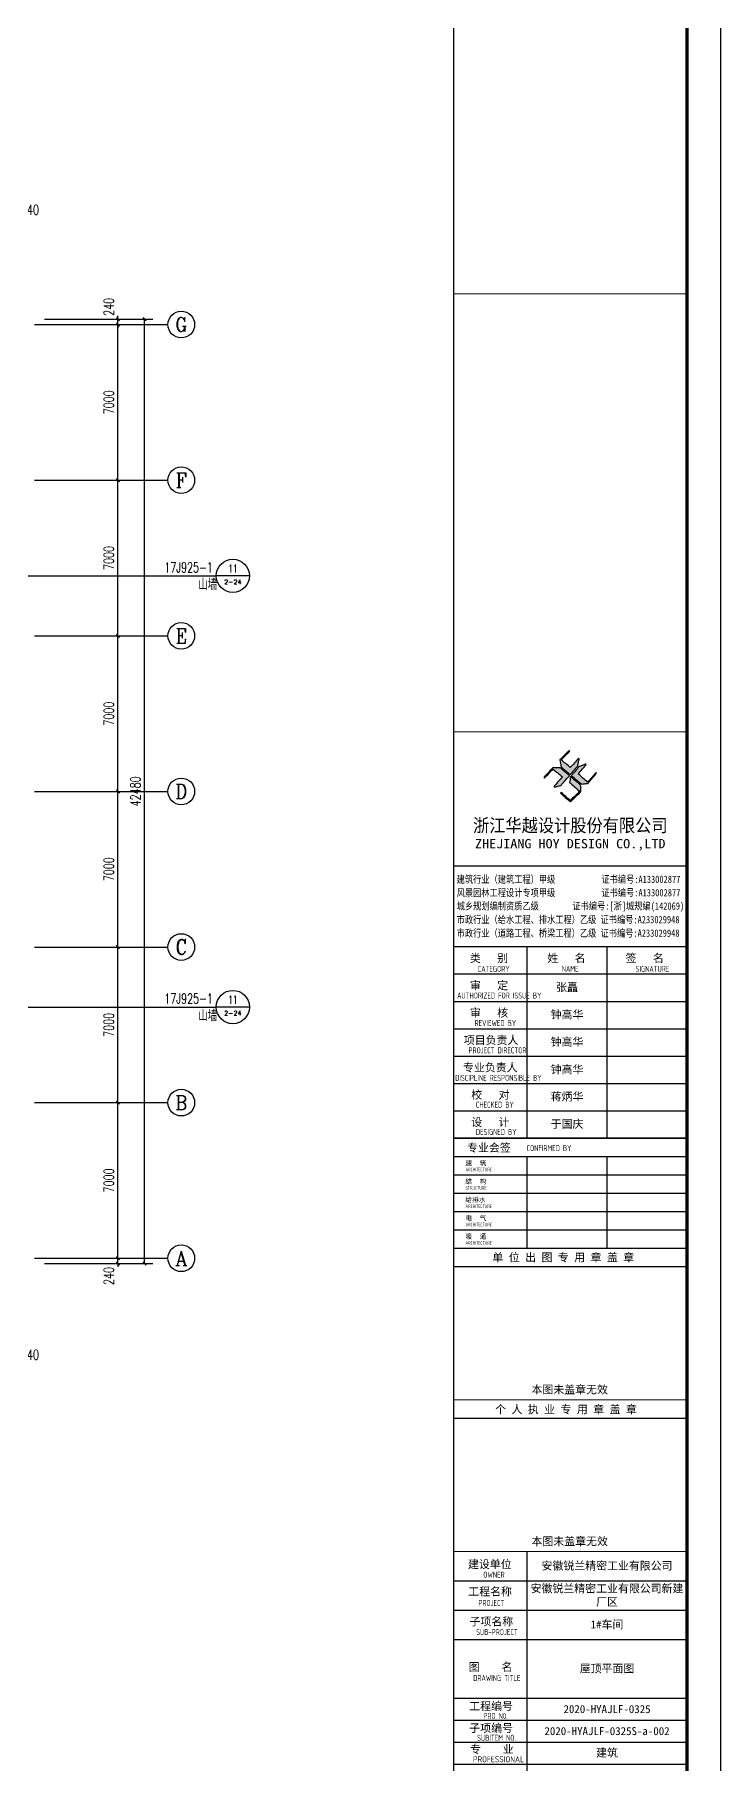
# Model space of a CAD drawing. Extents: x -16809 to 109341, y -15901 to 593582.
# Drawn here: x 78490 to 109341, y 216541 to 294351 of the extents above; entities that cross this region are included whole.
import ezdxf
from ezdxf.enums import TextEntityAlignment as Align

# ---------------------------------------------------------------- set-up
doc = ezdxf.new("R2010")
doc.units = 0
doc.header["$LTSCALE"] = 1000
doc.header["$MEASUREMENT"] = 0
doc.layers.get('Defpoints').update_dxf_attribs({"color": 250})
for name, color, linetype in [('0-建筑立面', 255, 'Continuous'), ('AXIS', 171, 'Continuous'), ('AXIS_TEXT', 7, 'Continuous'), ('DIM_IDEN', 150, 'Continuous'), ('PUB_TEXT', 7, 'Continuous'), ('PUB_TITLE', 171, 'Continuous'), ('TK', 4, 'Continuous')]:
    doc.layers.add(name, color=color, linetype=linetype)
doc.styles.add('-宋体', font='', dxfattribs={"width": 0.8})
doc.styles.add('_TCH_AXIS', font='COMPLEX', dxfattribs={"bigfont": 'GBCBIG'})
doc.styles.add('_TCH_DIM_T3', font='SIMPLEX', dxfattribs={"width": 0.705882, "bigfont": 'GBCBIG'})
doc.styles.add('_TCH_LABEL', font='COMPLEX', dxfattribs={"bigfont": 'GBCBIG'})
doc.styles.add('COMPLEX', font='COMPLEX')
doc.styles.add('HT', font='simhei.ttf', dxfattribs={"width": 0.8})
doc.styles.add('TSSD_REIN', font='tssdeng.shx', dxfattribs={"width": 0.7, "bigfont": 'tssdchn.shx'})
doc.styles.add('图签宋体', font='', dxfattribs={"height": 300})
doc.styles.add('图签黑体', font='simhei.ttf', dxfattribs={"height": 550})
doc.styles.get('-宋体').set_extended_font_data('SimSun')
doc.styles.get('图签宋体').set_extended_font_data('NSimSun')
doc.dimstyles.new('_TCH_ARCH&&150', dxfattribs={"dimtxt": 446.25, "dimasz": 150, "dimexe": 375, "dimexo": 450, "dimgap": 189.375, "dimtad": 1, "dimdec": 0, "dimzin": 0, "dimdsep": 46, "dimtxsty": '_TCH_DIM_T3', "dimblk": 'ARCHTICK', "dimcen": 0.09, "dimclrt": 7, "dimazin": 2, "dimtfac": 1, "dimtdec": 0, "dimtix": 1, "dimtmove": 2, "dimatfit": 3, "dimfxl": 0, "dimtolj": 1, "dimtzin": 0, "dimarcsym": 0})

# ---------------------------------------------------------------- blocks, each defined once
blk = doc.blocks.new('A$C053D6479')
at = {"layer": 'PUB_TITLE'}
h = blk.add_hatch(color=256, dxfattribs=at)
h.dxf.hatch_style = 1
edge = h.paths.add_edge_path()
edge.add_spline(control_points=[(1026, 827), (1105, 920), (1188, 1008), (1266, 1102)], knot_values=[13, 13, 13, 13, 14, 14, 14, 14], degree=3, periodic=0)
edge.add_spline(control_points=[(1266, 1102), (1258, 1111), (1249, 1119), (1239, 1116)], knot_values=[12, 12, 12, 12, 13, 13, 13, 13], degree=3, periodic=0)
edge.add_spline(control_points=[(1239, 1116), (1210, 1107), (1179, 1092), (1144, 1077)], knot_values=[11, 11, 11, 11, 12, 12, 12, 12], degree=3, periodic=0)
edge.add_spline(control_points=[(1144, 1077), (1109, 1063), (1069, 1053), (1047, 1038)], knot_values=[10, 10, 10, 10, 11, 11, 11, 11], degree=3, periodic=0)
edge.add_spline(control_points=[(1047, 1038), (1028, 1026), (1007, 992), (991, 972)], knot_values=[9, 9, 9, 9, 10, 10, 10, 10], degree=3, periodic=0)
edge.add_spline(control_points=[(991, 972), (942, 913), (899, 868), (849, 810)], knot_values=[8, 8, 8, 8, 9, 9, 9, 9], degree=3, periodic=0)
edge.add_spline(control_points=[(849, 810), (842, 801), (822, 776), (822, 775)], knot_values=[7, 7, 7, 7, 8, 8, 8, 8], degree=3, periodic=0)
edge.add_spline(control_points=[(822, 775), (823, 771), (848, 752), (859, 744)], knot_values=[6, 6, 6, 6, 7, 7, 7, 7], degree=3, periodic=0)
edge.add_spline(control_points=[(859, 744), (949, 670), (1035, 592), (1122, 521)], knot_values=[5, 5, 5, 5, 6, 6, 6, 6], degree=3, periodic=0)
edge.add_spline(control_points=[(1122, 521), (1153, 527), (1185, 530), (1217, 533)], knot_values=[4, 4, 4, 4, 5, 5, 5, 5], degree=3, periodic=0)
edge.add_spline(control_points=[(1217, 533), (1246, 535), (1293, 532), (1316, 542)], knot_values=[3, 3, 3, 3, 4, 4, 4, 4], degree=3, periodic=0)
edge.add_spline(control_points=[(1316, 542), (1327, 547), (1338, 565), (1349, 579)], knot_values=[2, 2, 2, 2, 3, 3, 3, 3], degree=3, periodic=0)
edge.add_spline(control_points=[(1349, 579), (1423, 670), (1507, 759), (1572, 848)], knot_values=[1, 1, 1, 1, 2, 2, 2, 2], degree=3, periodic=0)
edge.add_spline(control_points=[(1572, 848), (1564, 852), (1561, 861), (1551, 862)], knot_values=[0, 0, 0, 0, 1, 1, 1, 1], degree=3, periodic=0)
edge.add_spline(control_points=[(1551, 862), (1469, 769), (1393, 671), (1310, 579)], knot_values=[15, 15, 15, 15, 16, 16, 16, 16], degree=3, periodic=0)
edge.add_spline(control_points=[(1310, 579), (1216, 662), (1118, 742), (1026, 827)], knot_values=[14, 14, 14, 14, 15, 15, 15, 15], degree=3, periodic=0)
at = {"layer": 'TK'}
h = blk.add_hatch(color=256, dxfattribs=at)
h.dxf.hatch_style = 2
edge = h.paths.add_edge_path()
edge.add_spline(control_points=[(728, 856), (728, 856), (728, 856), (719, 864), (651, 922), (580, 978), (514, 1036), (509, 1106), (488, 1176), (479, 1247), (570, 1343), (663, 1436), (758, 1526), (764, 1523), (768, 1518), (774, 1515), (693, 1422), (599, 1343), (520, 1249), (607, 1171), (698, 1096), (789, 1021), (874, 1109), (950, 1206), (1031, 1298), (1066, 1286), (1054, 1262), (1045, 1224), (1036, 1188), (1031, 1158), (1024, 1121), (1020, 1104), (1017, 1085), (1012, 1071), (1004, 1052), (976, 1026), (956, 1003), (906, 946), (866, 899), (814, 839), (806, 829), (789, 806), (787, 806), (777, 804), (728, 856)], knot_values=[0, 0, 0, 0, 0.005, 0.01, 1, 1, 1, 2, 2, 2, 3, 3, 3, 4, 4, 4, 5, 5, 5, 6, 6, 6, 7, 7, 7, 8, 8, 8, 9, 9, 9, 10, 10, 10, 11, 11, 11, 12, 12, 12, 13, 13, 13, 14, 14, 14, 14], degree=3, periodic=0)
h = blk.add_hatch(color=256, dxfattribs=at)
h.dxf.hatch_style = 2
edge = h.paths.add_edge_path()
edge.add_spline(control_points=[(366, 894), (366, 894), (366, 894), (270, 970), (183, 883), (101, 791), (16, 703), (-18, 714), (9, 735), (28, 755), (103, 838), (192, 930), (266, 1005), (319, 1009), (387, 1005), (442, 1007), (456, 1008), (472, 1011), (485, 1007), (507, 1000), (534, 967), (555, 949), (624, 891), (699, 833), (760, 773), (689, 691), (614, 604), (539, 517), (529, 505), (516, 487), (506, 482), (492, 475), (469, 472), (452, 467), (416, 456), (383, 448), (342, 438), (323, 433), (297, 422), (293, 440), (291, 452), (313, 470), (322, 480), (400, 566), (477, 652), (553, 736), (460, 815), (366, 894)], knot_values=[0, 0, 0, 0, 0.005, 0.01, 1, 1, 1, 2, 2, 2, 3, 3, 3, 4, 4, 4, 5, 5, 5, 6, 6, 6, 7, 7, 7, 8, 8, 8, 9, 9, 9, 10, 10, 10, 11, 11, 11, 12, 12, 12, 13, 13, 13, 14, 14, 14, 15, 15, 15, 15], degree=3, periodic=0)
h = blk.add_hatch(color=256, dxfattribs=at)
h.dxf.hatch_style = 2
edge = h.paths.add_edge_path()
edge.add_spline(control_points=[(511, 261), (511, 261), (511, 261), (516, 267), (609, 192), (696, 111), (785, 33), (883, 118), (977, 208), (1070, 298), (992, 373), (892, 456), (803, 534), (791, 544), (768, 561), (766, 569), (761, 588), (776, 634), (780, 655), (785, 690), (788, 721), (795, 746), (897, 661), (998, 576), (1097, 490), (1100, 425), (1106, 361), (1107, 294), (1018, 207), (925, 121), (830, 33), (818, 21), (800, 0), (787, 0), (768, -1), (725, 49), (712, 60), (662, 103), (616, 143), (568, 186), (545, 207), (518, 224), (499, 250), (501, 259), (511, 261)], knot_values=[0, 0, 0, 0, 0.005, 0.01, 1, 1, 1, 2, 2, 2, 3, 3, 3, 4, 4, 4, 5, 5, 5, 6, 6, 6, 7, 7, 7, 8, 8, 8, 9, 9, 9, 10, 10, 10, 11, 11, 11, 12, 12, 12, 13, 13, 13, 14, 14, 14, 14], degree=3, periodic=0)
for points, knots in [([(1031, 1298), (1066, 1286), (1054, 1262), (1045, 1224), (1036, 1188), (1031, 1158), (1024, 1121), (1020, 1104), (1017, 1085), (1012, 1071), (1004, 1052), (976, 1026), (956, 1003), (906, 946), (866, 899), (814, 839), (806, 829), (789, 806), (787, 806), (777, 804), (728, 856), (719, 864), (651, 922), (580, 978), (514, 1036), (509, 1106), (488, 1176), (479, 1247), (570, 1343), (663, 1436), (758, 1526), (764, 1523), (768, 1518), (774, 1515), (693, 1422), (599, 1343), (520, 1249), (607, 1171), (698, 1096), (789, 1021), (874, 1109), (950, 1206), (1031, 1298)], [0, 0, 0, 0, 1, 1, 1, 2, 2, 2, 3, 3, 3, 4, 4, 4, 5, 5, 5, 6, 6, 6, 7, 7, 7, 8, 8, 8, 9, 9, 9, 10, 10, 10, 11, 11, 11, 12, 12, 12, 13, 13, 13, 14, 14, 14, 14]), ([(1551, 862), (1561, 861), (1564, 852), (1572, 848), (1507, 759), (1423, 670), (1349, 579), (1338, 565), (1327, 547), (1316, 542), (1293, 532), (1246, 535), (1217, 533), (1185, 530), (1153, 527), (1122, 521), (1035, 592), (949, 670), (859, 744), (848, 752), (823, 771), (822, 775), (822, 776), (842, 801), (849, 810), (899, 868), (942, 913), (991, 972), (1007, 992), (1028, 1026), (1047, 1038), (1069, 1053), (1109, 1063), (1144, 1077), (1179, 1092), (1210, 1107), (1239, 1116), (1249, 1119), (1258, 1111), (1266, 1102), (1188, 1008), (1105, 920), (1026, 827), (1118, 742), (1216, 662), (1310, 579), (1393, 671), (1469, 769), (1551, 862)], [0, 0, 0, 0, 1, 1, 1, 2, 2, 2, 3, 3, 3, 4, 4, 4, 5, 5, 5, 6, 6, 6, 7, 7, 7, 8, 8, 8, 9, 9, 9, 10, 10, 10, 11, 11, 11, 12, 12, 12, 13, 13, 13, 14, 14, 14, 15, 15, 15, 16, 16, 16, 16]), ([(555, 949), (624, 891), (699, 833), (760, 773), (689, 691), (614, 604), (539, 517), (529, 505), (516, 487), (506, 482), (492, 475), (469, 472), (452, 467), (416, 456), (383, 448), (342, 438), (323, 433), (297, 422), (293, 440), (291, 452), (313, 470), (322, 480), (400, 566), (477, 652), (553, 736), (460, 815), (366, 894), (270, 970), (183, 883), (101, 791), (16, 703), (-18, 714), (9, 735), (28, 755), (103, 838), (192, 930), (266, 1005), (319, 1009), (387, 1005), (442, 1007), (456, 1008), (472, 1011), (485, 1007), (507, 1000), (534, 967), (555, 949)], [0, 0, 0, 0, 1, 1, 1, 2, 2, 2, 3, 3, 3, 4, 4, 4, 5, 5, 5, 6, 6, 6, 7, 7, 7, 8, 8, 8, 9, 9, 9, 10, 10, 10, 11, 11, 11, 12, 12, 12, 13, 13, 13, 14, 14, 14, 15, 15, 15, 15]), ([(1097, 490), (1100, 425), (1106, 361), (1107, 294), (1018, 207), (925, 121), (830, 33), (818, 21), (800, 0), (787, 0), (768, -1), (725, 49), (712, 60), (662, 103), (616, 143), (568, 186), (545, 207), (518, 224), (499, 250), (501, 259), (511, 261), (516, 267), (609, 192), (696, 111), (785, 33), (883, 118), (977, 208), (1070, 298), (992, 373), (892, 456), (803, 534), (791, 544), (768, 561), (766, 569), (761, 588), (776, 634), (780, 655), (785, 690), (788, 721), (795, 746), (897, 661), (998, 576), (1097, 490)], [0, 0, 0, 0, 1, 1, 1, 2, 2, 2, 3, 3, 3, 4, 4, 4, 5, 5, 5, 6, 6, 6, 7, 7, 7, 8, 8, 8, 9, 9, 9, 10, 10, 10, 11, 11, 11, 12, 12, 12, 13, 13, 13, 14, 14, 14, 14])]:
    blk.add_open_spline(points, degree=3, knots=knots, dxfattribs=at)
blk = doc.blocks.new('GeYuanFrame_12877651', base_point=(20.09, 4.53))
at = {"layer": 'PUB_TITLE'}
for points in [[(803.09, 235.33), (803.09, 292.73)], [(827.09, 235.33), (827.09, 292.73)], [(803.09, 202.33), (803.09, 229.83)], [(827.09, 202.33), (827.09, 229.83)], [(803.09, 14.53), (803.09, 111.33)]]:
    blk.add_lwpolyline(points, dxfattribs=at)
at = {"layer": 'TK'}
for p, q in [((781.09, 316.93), (851.09, 316.93)), ((781.09, 284.53), (851.09, 284.53)), ((781.09, 276.33), (851.09, 276.33)), ((781.09, 268.13), (851.09, 268.13)), ((781.09, 259.93), (851.09, 259.93)), ((781.09, 251.73), (851.09, 251.73)), ((781.09, 243.53), (851.09, 243.53)), ((781.09, 235.33), (851.09, 235.33)), ((781.09, 235.33), (851.09, 235.33)), ((781.09, 102.53), (851.09, 102.53)), ((781.09, 93.73), (851.09, 93.73)), ((781.09, 84.93), (803.09, 84.93)), ((781.09, 84.93), (851.09, 84.93)), ((781.09, 67.37), (851.09, 67.37)), ((781.09, 67.33), (851.09, 67.33)), ((781.09, 60.77), (851.09, 60.77)), ((781.09, 54.17), (851.09, 54.17)), ((781.09, 47.57), (851.09, 47.57))]:
    blk.add_line(p, q, dxfattribs=at)
blk.add_lwpolyline([(20.09, 4.53), (20.09, 598.53), (861.09, 598.53), (861.09, 4.53)], close=True, dxfattribs=at)
at = {"layer": 'TK', "const_width": 1}
blk.add_lwpolyline([(45.09, 588.53), (851.09, 588.53), (851.09, 14.53), (45.09, 14.53)], close=True, dxfattribs=at)
at = {"layer": 'TK'}
for points, const_width in [([(781.09, 588.53), (781.09, 14.53)], 0.4), ([(781.09, 488.5), (851.09, 488.5)], 0.35), ([(781.09, 357.14), (851.09, 357.14)], 0.35), ([(781.09, 292.73), (851.09, 292.73)], 0.35), ([(781.09, 292.73), (851.09, 292.73)], 0.35), ([(781.09, 235.33), (851.09, 235.33)], 0.35), ([(781.09, 202.33), (851.09, 202.33)], 0.35), ([(781.09, 156.83), (851.09, 156.83)], 0.35), ([(781.09, 111.33), (851.09, 111.33)], 0.35), ([(781.09, 67.37), (851.09, 67.37)], 0.35)]:
    blk.add_lwpolyline(points, dxfattribs=dict(at, const_width=const_width))
for points in [[(781.09, 292.73), (851.09, 292.73)], [(781.09, 235.33), (851.09, 235.33)], [(781.09, 229.83), (851.09, 229.83)], [(781.09, 224.33), (851.09, 224.33)], [(781.09, 218.83), (851.09, 218.83)], [(781.09, 213.33), (851.09, 213.33)], [(781.09, 207.83), (851.09, 207.83)], [(781.09, 202.33), (851.09, 202.33)], [(781.09, 196.83), (851.09, 196.83)], [(781.09, 151.33), (851.09, 151.33)]]:
    blk.add_lwpolyline(points, dxfattribs=at)
at = {"layer": 'PUB_TITLE', "xscale": 0.01000000000021828, "yscale": 0.01000000000021828, "zscale": 0.01000000000021828}
blk.add_blockref('A$C053D6479', (808.19, 336.27), dxfattribs=at)
at = {"layer": 'TK'}
for s, height, style, width, p in [('浙江华越设计股份有限公司', 3.96, 'HT', 0.9, (816.07, 329.16)), ('ZHEJIANG HOY DESIGN CO.,LTD', 2.8, '图签黑体', 1.11, (816.06, 323.29))]:
    blk.add_text(s, height=height, dxfattribs=dict(at, style=style, width=width)).set_placement(p, align=Align.MIDDLE)
for s, height, style, width, p in [('建筑行业（建筑工程）甲级           证书编号:A133002877', 2.2, '-宋体', 0.8, (782, 311.83)), ('风景园林工程设计专项甲级           证书编号:A133002877', 2.2, '-宋体', 0.8, (782, 307.81)), ('城乡规划编制资质乙级        证书编号:[浙]城规编(142069)', 2.2, '-宋体', 0.8, (782, 303.82)), ('市政行业（给水工程、排水工程）乙级 证书编号:A233029948', 2.2, '-宋体', 0.8, (782, 299.74)), ('市政行业（道路工程、桥梁工程）乙级 证书编号:A233029948', 2.2, '-宋体', 0.8, (782, 295.69)), ('CATEGORY', 1.8, 'TSSD_REIN', 0.7, (788.32, 285.17)), ('NAME', 1.8, 'TSSD_REIN', 0.7, (813.51, 285.17)), ('SIGNATURE', 1.8, 'TSSD_REIN', 0.7, (835.66, 285.17)), ('AUTHORIZED FOR ISSUE BY', 1.8, 'TSSD_REIN', 0.7, (782.12, 277.17)), ('REVIEWED BY', 1.8, 'TSSD_REIN', 0.7, (787.36, 268.91)), ('PROJECT DIRECTOR', 1.8, 'TSSD_REIN', 0.7, (785.55, 260.74)), ('DISCIPLINE RESPONSIBLE BY', 1.8, 'TSSD_REIN', 0.7, (781.57, 252.48)), ('CHECKED BY', 1.8, 'TSSD_REIN', 0.7, (787.75, 244.44)), ('DESIGNED BY', 1.8, 'TSSD_REIN', 0.7, (787.76, 236.27)), ('CONFIRMED BY', 1.8, 'TSSD_REIN', 0.7, (802.94, 231.42)), ('ARCHITECTURE', 1.08, 'TSSD_REIN', 0.7, (784.65, 225.34)), ('STRUCTURE', 1.08, 'TSSD_REIN', 0.7, (784.65, 219.84)), ('ARCHITECTURE', 1.08, 'TSSD_REIN', 0.7, (784.65, 214.34)), ('ARCHITECTURE', 1.08, 'TSSD_REIN', 0.7, (784.65, 208.84)), ('ARCHITECTURE', 1.08, 'TSSD_REIN', 0.7, (784.65, 203.34)), ('OWNER', 1.8, 'TSSD_REIN', 0.7, (789.98, 103.48)), ('PROJECT', 1.8, 'TSSD_REIN', 0.7, (788.52, 95.02)), ('SUB-PROJECT', 1.8, 'TSSD_REIN', 0.7, (787.86, 86.3)), ('DRAWING TITLE', 1.8, 'TSSD_REIN', 0.7, (786.97, 72.53)), ('PRO N0.', 1.8, 'TSSD_REIN', 0.7, (790.01, 61.15)), ('SUBITEM NO.', 1.8, 'TSSD_REIN', 0.7, (788.15, 54.58)), ('PROFESSIONAL', 1.8, 'TSSD_REIN', 0.8, (786.88, 48.15))]:
    blk.add_text(s, height=height, dxfattribs=dict(at, style=style, width=width)).set_placement(p)
at = {"layer": 'TK', "style": '图签宋体'}
for s, height, p in [('类   别', 2.4, (785.97, 288.09)), ('姓   名', 2.4, (809.2, 288.09)), ('签   名', 2.4, (832.68, 288.09)), ('审   定', 2.4, (785.97, 279.89)), ('审   核', 2.4, (785.97, 271.69)), ('项目负责人', 2.4, (784.13, 263.49)), ('专业负责人', 2.4, (783.89, 255.29)), ('校   对', 2.4, (786.38, 247.09)), ('设   计', 2.4, (786.36, 238.89)), ('专业会签', 2.4, (785.12, 231.24)), ('建  筑', 1.44, (784.61, 227.11)), ('结  构', 1.44, (784.61, 221.61)), ('给排水', 1.44, (784.61, 216.11)), ('电  气', 1.44, (784.61, 210.61)), ('暖  通', 1.44, (784.61, 205.11)), ('单 位 出 图 专 用 章 盖 章', 2.4, (792.72, 198.35)), ('本图未盖章无效', 2.4, (804.43, 158.7)), ('个 人 执 业 专 用 章 盖 章', 2.4, (793.52, 152.77)), ('本图未盖章无效', 2.4, (804.43, 113.2)), ('建设单位', 2.4, (785.39, 106.33)), ('工程名称', 2.4, (785.47, 98.12)), ('子项名称', 2.4, (785.85, 89.14)), ('图    名', 2.4, (785.63, 75.5)), ('工程编号', 2.4, (785.77, 63.77)), ('子项编号', 2.4, (785.77, 57.19)), ('专    业', 2.4, (786.01, 50.88))]:
    blk.add_text(s, height=height, dxfattribs=at).set_placement(p)
at = {"layer": 'TK', "char_height": 2.4, "attachment_point": 5, "style": '图签宋体'}
for s, insert, width in [('张矗', (815.09, 280.4), 24), ('钟高华', (815.09, 272.23), 24), ('钟高华', (815.09, 264.03), 24), ('钟高华', (815.09, 255.76), 24), ('蒋炳华', (815.09, 247.63), 24), ('于国庆', (815.09, 239.43), 24), ('安徽锐兰精密工业有限公司', (827.09, 106.93), 48), ('安徽锐兰精密工业有限公司新建厂区', (827.09, 98.13), 48), ('1#车间', (827.09, 89.33), 48), ('屋顶平面图', (827.09, 76.13), 48), ('2020-HYAJLF-0325', (827.09, 64.07), 48), ('2020-HYAJLF-0325S-a-002', (827.09, 57.47), 48), ('建筑', (827.09, 50.87), 48)]:
    blk.add_mtext(s, dxfattribs=dict(at, insert=insert, width=width))
blk = doc.blocks.new('_ArchTick')
at = {"color": 0, "linetype": 'ByBlock', "const_width": 0.4}
blk.add_lwpolyline([(-0.5, -0.5), (0.5, 0.5)], dxfattribs=at)
blk = doc.blocks.new('*D306')
at = {"layer": 'AXIS', "color": 0, "lineweight": -2}
for p, q in [((77490, 237858), (77490, 234183)), ((77730, 237858), (77730, 234183)), ((77490, 234558), (77340, 234558)), ((77490, 234558), (77730, 234558)), ((77730, 234558), (77880, 234558))]:
    blk.add_line(p, q, dxfattribs=at)
at = {"layer": 'Defpoints', "color": 0}
for p in [(77490, 238308), (77730, 238308), (77730, 234558)]:
    blk.add_point(p, dxfattribs=at)
at = {"layer": 'AXIS', "color": 0, "lineweight": -2, "xscale": 150, "yscale": 150, "zscale": 150}
blk.add_blockref('_ArchTick', (77490, 234558), dxfattribs=at)
at = {"layer": 'AXIS', "color": 0, "lineweight": -2, "xscale": 150, "yscale": 150, "zscale": 150, "rotation": 180}
blk.add_blockref('_ArchTick', (77730, 234558), dxfattribs=at)
at = {"layer": 'AXIS', "color": 7, "insert": (78285, 234970), "char_height": 446.2, "attachment_point": 5, "style": '_TCH_DIM_T3'}
blk.add_mtext('\\A1;240', dxfattribs=at)
blk = doc.blocks.new('*D318')
at = {"layer": 'AXIS', "color": 0, "lineweight": -2}
for p, q in [((77490, 282758), (77490, 286433)), ((77730, 282758), (77730, 286433)), ((77490, 286058), (77340, 286058)), ((77490, 286058), (77730, 286058)), ((77730, 286058), (77880, 286058))]:
    blk.add_line(p, q, dxfattribs=at)
at = {"layer": 'Defpoints', "color": 0}
for p in [(77730, 286058), (77490, 282308), (77730, 282308)]:
    blk.add_point(p, dxfattribs=at)
at = {"layer": 'AXIS', "color": 0, "lineweight": -2, "xscale": 150, "yscale": 150, "zscale": 150}
blk.add_blockref('_ArchTick', (77490, 286058), dxfattribs=at)
at = {"layer": 'AXIS', "color": 0, "lineweight": -2, "xscale": 150, "yscale": 150, "zscale": 150, "rotation": 180}
blk.add_blockref('_ArchTick', (77730, 286058), dxfattribs=at)
at = {"layer": 'AXIS', "color": 7, "insert": (78285, 286470), "char_height": 446.2, "attachment_point": 5, "style": '_TCH_DIM_T3'}
blk.add_mtext('\\A1;240', dxfattribs=at)
blk = doc.blocks.new('_AXISO')
blk.add_circle((0, 0), 0.5)
at = {"layer": 'AXIS_TEXT', "style": 'COMPLEX', "width": 1.041667}
blk.add_attdef('A', text='', height=0.56, dxfattribs=at).set_placement((-0.25, -0.28), (0.25, -0.28), align=Align.FIT)
blk = doc.blocks.new('*D328')
at = {"layer": 'AXIS', "color": 0, "lineweight": -2}
for p, q in [((78940, 281548), (83815, 281548)), ((83440, 239068), (83440, 281548)), ((78940, 239068), (83815, 239068))]:
    blk.add_line(p, q, dxfattribs=at)
at = {"layer": 'Defpoints', "color": 0}
for p in [(78490, 281548), (83440, 281548), (78490, 239068)]:
    blk.add_point(p, dxfattribs=at)
at = {"layer": 'AXIS', "color": 0, "lineweight": -2, "xscale": 150, "yscale": 150, "zscale": 150}
for p, rotation in [((83440, 281548), 90), ((83440, 239068), 270)]:
    blk.add_blockref('_ArchTick', p, dxfattribs=dict(at, rotation=rotation))
at = {"layer": 'AXIS', "color": 7, "insert": (83028, 260308), "char_height": 446.2, "attachment_point": 5, "rotation": 90, "style": '_TCH_DIM_T3'}
blk.add_mtext('\\A1;42480', dxfattribs=at)
blk = doc.blocks.new('*D329')
at = {"layer": 'AXIS', "color": 0, "lineweight": -2}
for p, q in [((78940, 239308), (82615, 239308)), ((78940, 239068), (82615, 239068)), ((82240, 239308), (82240, 239458)), ((82240, 239068), (82240, 239308)), ((82240, 239068), (82240, 238918))]:
    blk.add_line(p, q, dxfattribs=at)
at = {"layer": 'Defpoints', "color": 0}
for p in [(78490, 239308), (78490, 239068), (82240, 239308)]:
    blk.add_point(p, dxfattribs=at)
at = {"layer": 'AXIS', "color": 0, "lineweight": -2, "xscale": 150, "yscale": 150, "zscale": 150}
for p, rotation in [((82240, 239308), 270), ((82240, 239068), 90)]:
    blk.add_blockref('_ArchTick', p, dxfattribs=dict(at, rotation=rotation))
at = {"layer": 'AXIS', "color": 7, "insert": (81828, 238513), "char_height": 446.2, "attachment_point": 5, "rotation": 90, "style": '_TCH_DIM_T3'}
blk.add_mtext('\\A1;240', dxfattribs=at)
blk = doc.blocks.new('*D330')
at = {"layer": 'AXIS', "color": 0, "lineweight": -2}
for p, q in [((78940, 246308), (82615, 246308)), ((82240, 239308), (82240, 246308)), ((78940, 239308), (82615, 239308))]:
    blk.add_line(p, q, dxfattribs=at)
at = {"layer": 'Defpoints', "color": 0}
for p in [(78490, 246308), (82240, 246308), (78490, 239308)]:
    blk.add_point(p, dxfattribs=at)
at = {"layer": 'AXIS', "color": 0, "lineweight": -2, "xscale": 150, "yscale": 150, "zscale": 150}
for p, rotation in [((82240, 246308), 90), ((82240, 239308), 270)]:
    blk.add_blockref('_ArchTick', p, dxfattribs=dict(at, rotation=rotation))
at = {"layer": 'AXIS', "color": 7, "insert": (81828, 242808), "char_height": 446.2, "attachment_point": 5, "rotation": 90, "style": '_TCH_DIM_T3'}
blk.add_mtext('\\A1;7000', dxfattribs=at)
blk = doc.blocks.new('*D331')
at = {"layer": 'AXIS', "color": 0, "lineweight": -2}
for p, q in [((78940, 253308), (82615, 253308)), ((82240, 246308), (82240, 253308)), ((78940, 246308), (82615, 246308))]:
    blk.add_line(p, q, dxfattribs=at)
at = {"layer": 'Defpoints', "color": 0}
for p in [(78490, 253308), (82240, 253308), (78490, 246308)]:
    blk.add_point(p, dxfattribs=at)
at = {"layer": 'AXIS', "color": 0, "lineweight": -2, "xscale": 150, "yscale": 150, "zscale": 150}
for p, rotation in [((82240, 253308), 90), ((82240, 246308), 270)]:
    blk.add_blockref('_ArchTick', p, dxfattribs=dict(at, rotation=rotation))
at = {"layer": 'AXIS', "color": 7, "insert": (81828, 249808), "char_height": 446.2, "attachment_point": 5, "rotation": 90, "style": '_TCH_DIM_T3'}
blk.add_mtext('\\A1;7000', dxfattribs=at)
blk = doc.blocks.new('*D332')
at = {"layer": 'AXIS', "color": 0, "lineweight": -2}
for p, q in [((78940, 260308), (82615, 260308)), ((82240, 253308), (82240, 260308)), ((78940, 253308), (82615, 253308))]:
    blk.add_line(p, q, dxfattribs=at)
at = {"layer": 'Defpoints', "color": 0}
for p in [(78490, 260308), (82240, 260308), (78490, 253308)]:
    blk.add_point(p, dxfattribs=at)
at = {"layer": 'AXIS', "color": 0, "lineweight": -2, "xscale": 150, "yscale": 150, "zscale": 150}
for p, rotation in [((82240, 260308), 90), ((82240, 253308), 270)]:
    blk.add_blockref('_ArchTick', p, dxfattribs=dict(at, rotation=rotation))
at = {"layer": 'AXIS', "color": 7, "insert": (81828, 256808), "char_height": 446.2, "attachment_point": 5, "rotation": 90, "style": '_TCH_DIM_T3'}
blk.add_mtext('\\A1;7000', dxfattribs=at)
blk = doc.blocks.new('*D333')
at = {"layer": 'AXIS', "color": 0, "lineweight": -2}
for p, q in [((78940, 267308), (82615, 267308)), ((82240, 260308), (82240, 267308)), ((78940, 260308), (82615, 260308))]:
    blk.add_line(p, q, dxfattribs=at)
at = {"layer": 'Defpoints', "color": 0}
for p in [(78490, 267308), (82240, 267308), (78490, 260308)]:
    blk.add_point(p, dxfattribs=at)
at = {"layer": 'AXIS', "color": 0, "lineweight": -2, "xscale": 150, "yscale": 150, "zscale": 150}
for p, rotation in [((82240, 267308), 90), ((82240, 260308), 270)]:
    blk.add_blockref('_ArchTick', p, dxfattribs=dict(at, rotation=rotation))
at = {"layer": 'AXIS', "color": 7, "insert": (81828, 263808), "char_height": 446.2, "attachment_point": 5, "rotation": 90, "style": '_TCH_DIM_T3'}
blk.add_mtext('\\A1;7000', dxfattribs=at)
blk = doc.blocks.new('*D334')
at = {"layer": 'AXIS', "color": 0, "lineweight": -2}
for p, q in [((78940, 274308), (82615, 274308)), ((82240, 267308), (82240, 274308)), ((78940, 267308), (82615, 267308))]:
    blk.add_line(p, q, dxfattribs=at)
at = {"layer": 'Defpoints', "color": 0}
for p in [(78490, 274308), (82240, 274308), (78490, 267308)]:
    blk.add_point(p, dxfattribs=at)
at = {"layer": 'AXIS', "color": 0, "lineweight": -2, "xscale": 150, "yscale": 150, "zscale": 150}
for p, rotation in [((82240, 274308), 90), ((82240, 267308), 270)]:
    blk.add_blockref('_ArchTick', p, dxfattribs=dict(at, rotation=rotation))
at = {"layer": 'AXIS', "color": 7, "insert": (81828, 270808), "char_height": 446.2, "attachment_point": 5, "rotation": 90, "style": '_TCH_DIM_T3'}
blk.add_mtext('\\A1;7000', dxfattribs=at)
blk = doc.blocks.new('*D335')
at = {"layer": 'AXIS', "color": 0, "lineweight": -2}
for p, q in [((78940, 281308), (82615, 281308)), ((82240, 274308), (82240, 281308)), ((78940, 274308), (82615, 274308))]:
    blk.add_line(p, q, dxfattribs=at)
at = {"layer": 'Defpoints', "color": 0}
for p in [(78490, 281308), (82240, 281308), (78490, 274308)]:
    blk.add_point(p, dxfattribs=at)
at = {"layer": 'AXIS', "color": 0, "lineweight": -2, "xscale": 150, "yscale": 150, "zscale": 150}
for p, rotation in [((82240, 281308), 90), ((82240, 274308), 270)]:
    blk.add_blockref('_ArchTick', p, dxfattribs=dict(at, rotation=rotation))
at = {"layer": 'AXIS', "color": 7, "insert": (81828, 277808), "char_height": 446.2, "attachment_point": 5, "rotation": 90, "style": '_TCH_DIM_T3'}
blk.add_mtext('\\A1;7000', dxfattribs=at)
blk = doc.blocks.new('*D336')
at = {"layer": 'AXIS', "color": 0, "lineweight": -2}
for p, q in [((82240, 281548), (82240, 281698)), ((78940, 281548), (82615, 281548)), ((78940, 281308), (82615, 281308)), ((82240, 281308), (82240, 281548)), ((82240, 281308), (82240, 281158))]:
    blk.add_line(p, q, dxfattribs=at)
at = {"layer": 'Defpoints', "color": 0}
for p in [(78490, 281548), (78490, 281308), (82240, 281548)]:
    blk.add_point(p, dxfattribs=at)
at = {"layer": 'AXIS', "color": 0, "lineweight": -2, "xscale": 150, "yscale": 150, "zscale": 150}
for p, rotation in [((82240, 281548), 270), ((82240, 281308), 90)]:
    blk.add_blockref('_ArchTick', p, dxfattribs=dict(at, rotation=rotation))
at = {"layer": 'AXIS', "color": 7, "insert": (81828, 282103), "char_height": 446.2, "attachment_point": 5, "rotation": 90, "style": '_TCH_DIM_T3'}
blk.add_mtext('\\A1;240', dxfattribs=at)

msp = doc.modelspace()

# ---------------------------------------------------------------- linework, layer by layer
at = {"layer": 'AXIS'}
for p, q in [((78490.2, 281307.7), (84490.2, 281307.7)), ((78490.2, 274307.7), (84490.2, 274307.7)), ((78490.2, 267307.7), (84490.2, 267307.7)), ((78490.2, 260307.7), (84490.2, 260307.7)), ((78490.2, 253307.7), (84490.2, 253307.7)), ((78490.2, 246307.7), (84490.2, 246307.7)), ((78490.2, 239307.7), (84490.2, 239307.7))]:
    msp.add_line(p, q, dxfattribs=at)
at = {"layer": 'DIM_IDEN'}
for p, q in [((77060.3, 270005.2), (78804.1, 270005.2)), ((78804.1, 270005.2), (86658.2, 270005.2)), ((88158.2, 270005.2), (86658.2, 270005.2)), ((77060.3, 250610.2), (78804.1, 250610.2)), ((78804.1, 250610.2), (86658.2, 250610.2)), ((88158.2, 250610.2), (86658.2, 250610.2))]:
    msp.add_line(p, q, dxfattribs=at)
for centre in [(87408.2, 270005.2), (87408.2, 250610.2)]:
    msp.add_circle(centre, 750, dxfattribs=at)

# ---------------------------------------------------------------- block references
at = {"layer": '0-建筑立面', "xscale": 150, "yscale": 150, "zscale": 150}
msp.add_blockref('GeYuanFrame_12877651', (-16808.6, 210095.1), dxfattribs=at)
at = {"layer": 'AXIS'}
ref = msp.add_blockref('_AXISO', (85090.2, 281307.7), dxfattribs=dict(at, xscale=1200, yscale=1200, zscale=1200))
ref.add_attrib('A', 'G', dxfattribs={"layer": 'AXIS_TEXT', "height": 637.8, "style": '_TCH_AXIS'}).set_placement((84816.9, 280988.8), (85363.5, 280988.8), align=Align.FIT)
ref = msp.add_blockref('_AXISO', (85090.2, 274307.7), dxfattribs=dict(at, xscale=1200, yscale=1200, zscale=1200))
ref.add_attrib('A', 'F', dxfattribs={"layer": 'AXIS_TEXT', "height": 668.2, "style": '_TCH_AXIS'}).set_placement((84835.7, 273973.6), (85344.7, 273973.6), align=Align.FIT)
ref = msp.add_blockref('_AXISO', (85090.2, 267307.7), dxfattribs=dict(at, xscale=1200, yscale=1200, zscale=1200))
ref.add_attrib('A', 'E', dxfattribs={"layer": 'AXIS_TEXT', "height": 668.2, "style": '_TCH_AXIS'}).set_placement((84835.7, 266973.6), (85344.7, 266973.6), align=Align.FIT)
ref = msp.add_blockref('_AXISO', (85090.2, 260307.7), dxfattribs=dict(at, xscale=1200, yscale=1200, zscale=1200))
ref.add_attrib('A', 'D', dxfattribs={"layer": 'AXIS_TEXT', "height": 652.9, "style": '_TCH_AXIS'}).set_placement((84825.9, 259981.2), (85354.5, 259981.2), align=Align.FIT)
ref = msp.add_blockref('_AXISO', (85090.2, 253307.7), dxfattribs=dict(at, xscale=1200, yscale=1200, zscale=1200))
ref.add_attrib('A', 'C', dxfattribs={"layer": 'AXIS_TEXT', "height": 683.5, "style": '_TCH_AXIS'}).set_placement((84846.1, 252965.9), (85334.3, 252965.9), align=Align.FIT)
ref = msp.add_blockref('_AXISO', (85090.2, 246307.7), dxfattribs=dict(at, xscale=1200, yscale=1200, zscale=1200))
ref.add_attrib('A', 'B', dxfattribs={"layer": 'AXIS_TEXT', "height": 652.9, "style": '_TCH_AXIS'}).set_placement((84825.9, 245981.2), (85354.5, 245981.2), align=Align.FIT)
ref = msp.add_blockref('_AXISO', (85090.2, 239307.7), dxfattribs=dict(at, xscale=1200, yscale=1200, zscale=1200))
ref.add_attrib('A', 'A', dxfattribs={"layer": 'AXIS_TEXT', "height": 637.8, "style": '_TCH_AXIS'}).set_placement((84816.9, 238988.8), (85363.5, 238988.8), align=Align.FIT)

# ---------------------------------------------------------------- texts
at = {"layer": 'PUB_TEXT', "style": '_TCH_LABEL', "width": 0.705882}
for p in [(84325.7, 270162.7), (84325.7, 250767.7)]:
    msp.add_text('17J925-1', height=446.25, dxfattribs=at).set_placement(p)
at = {"layer": 'PUB_TEXT', "style": '_TCH_LABEL'}
for s, height, p, p2 in [('11', 363.03, (87200.7, 270148.2), (87615.6, 270148.2)), ('2-24', 200.81, (87016.1, 269628.9), (87800.2, 269628.9)), ('11', 363.03, (87200.7, 250753.2), (87615.6, 250753.2)), ('2-24', 200.81, (87016.1, 250233.9), (87800.2, 250233.9))]:
    msp.add_text(s, height=height, dxfattribs=at).set_placement(p, p2, align=Align.FIT)
for p in [(85847.2, 269367.3), (85847.2, 249972.3)]:
    msp.add_text('山墙', height=506.38, dxfattribs=at).set_placement(p)

# ---------------------------------------------------------------- dimensions: what is measured, and where the dimension line sits
at = {"layer": 'AXIS'}
for base, p1, p2, angle, picture, middle in [((77730.2, 286057.7), (77490.2, 282307.7), (77730.2, 282307.7), 0, '*D318', (78285.2, 286470.2)), ((82240.2, 281547.7), (78490.2, 281307.7), (78490.2, 281547.7), 90, '*D336', (81827.7, 282102.7)), ((82240.2, 239307.7), (78490.2, 239067.7), (78490.2, 239307.7), 90, '*D329', (81827.7, 238512.7)), ((77730.2, 234557.7), (77490.2, 238307.7), (77730.2, 238307.7), 0, '*D306', (78285.2, 234970.2))]:
    dim = msp.add_linear_dim(base=base, p1=p1, p2=p2, angle=angle, dimstyle='_TCH_ARCH&&150', dxfattribs=at)
    dim.commit()
    dim.dimension.update_dxf_attribs({"geometry": picture, "text_midpoint": middle, "dimtype": 161})
for p1, p2, distance, picture, middle in [((78490.2, 239067.7), (78490.2, 281547.7), -4950, '*D328', (83027.7, 260307.7)), ((78490.2, 274307.7), (78490.2, 281307.7), -3750, '*D335', (81827.7, 277807.7)), ((78490.2, 267307.7), (78490.2, 274307.7), -3750, '*D334', (81827.7, 270807.7)), ((78490.2, 260307.7), (78490.2, 267307.7), -3750, '*D333', (81827.7, 263807.7)), ((78490.2, 253307.7), (78490.2, 260307.7), -3750, '*D332', (81827.7, 256807.7)), ((78490.2, 246307.7), (78490.2, 253307.7), -3750, '*D331', (81827.7, 249807.7)), ((78490.2, 239307.7), (78490.2, 246307.7), -3750, '*D330', (81827.7, 242807.7))]:
    dim = msp.add_aligned_dim(p1=p1, p2=p2, distance=distance, dimstyle='_TCH_ARCH&&150', dxfattribs=at)
    dim.commit()
    dim.dimension.update_dxf_attribs({"geometry": picture, "text_midpoint": middle})

doc.saveas('drawing.dxf')
